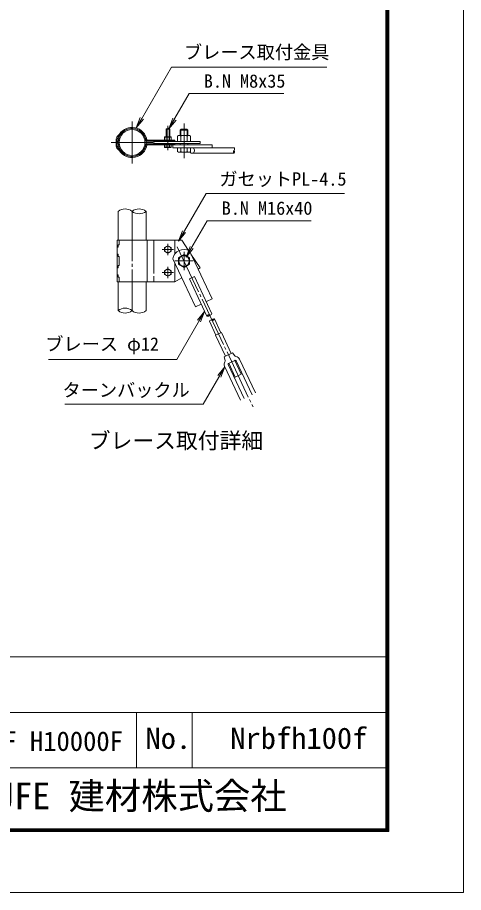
# Model space of a CAD drawing. Units: millimetres, scale not verified. Extents: x -12600 to 12600, y -8910 to 8910.
# Drawn here: x 7769 to 12600, y -8910 to 561 of the extents above; entities that cross this region are included whole.
import ezdxf
from ezdxf.enums import TextEntityAlignment as Align

# ---------------------------------------------------------------- set-up
doc = ezdxf.new("R2010")
doc.units = ezdxf.units.MM
doc.header["$LTSCALE"] = 30
doc.linetypes.add('LONG_CHAIN', pattern=[21, 18, -1, 1, -1])
doc.linetypes.add('LONG_DASHED2', pattern=[13, 12, -1])
for name, color, linetype, lineweight in [('0-0_D-TTL', 7, 'Continuous', 9), ('0-1_D-TTL-TXT', 7, 'Continuous', 9), ('0-3_D-STR1', 1, 'Continuous', 9), ('0-6_D-BMK', 2, 'LONG_CHAIN', 9), ('0-7_D-STR3', 3, 'Continuous', 9), ('0-9_D-STR-DIM', 7, 'Continuous', 9), ('0-A_0', 7, 'Continuous', 9), ('0-B_D-STR-TXT', 7, 'Continuous', 9)]:
    doc.layers.add(name, color=color, linetype=linetype, lineweight=lineweight)
doc.styles.add('ＭＳ ゴシック', font='')
doc.styles.get('ＭＳ ゴシック').set_extended_font_data('MS Gothic')

# ---------------------------------------------------------------- blocks, each defined once
blk = doc.blocks.new('_Open')
at = {"layer": '0-A_0'}
blk.add_line((-30, 5), (0, 0), dxfattribs=at)
blk.add_lwpolyline([(-30, -5), (0, 0), (-30, 0)], dxfattribs=at)

msp = doc.modelspace()

# ---------------------------------------------------------------- linework, layer by layer
at = {"layer": '0-0_D-TTL'}
for p, q in [((6360, -6360), (11760, -6360)), ((6360, -6960), (11760, -6960)), ((9060, -6960), (9060, -7560)), ((9660, -6960), (9660, -7560)), ((6360, -7560), (11760, -7560))]:
    msp.add_line(p, q, dxfattribs=at)
at = {"layer": '0-0_D-TTL', "color": 2}
msp.add_lwpolyline([(-12600, 8910), (12600, 8910), (12600, -8910), (-12600, -8910)], close=True, dxfattribs=at)
at = {"layer": '0-0_D-TTL'}
for points in [[(-11790, 8250), (11790, 8250), (11790, -8250), (-11790, -8250)], [(-11782.5, 8242.5), (11782.5, 8242.5), (11782.5, -8242.5), (-11782.5, -8242.5)], [(-11775, 8235), (11775, 8235), (11775, -8235), (-11775, -8235)], [(-11767.5, 8227.5), (11767.5, 8227.5), (11767.5, -8227.5), (-11767.5, -8227.5)], [(-11760, 8220), (11760, 8220), (11760, -8220), (-11760, -8220)]]:
    msp.add_lwpolyline(points, close=True, dxfattribs=at)
at = {"layer": '0-3_D-STR1'}
for p, q in [((8858.87, -1537.19), (8858.87, -1849.69)), ((9161.37, -1537.19), (9161.37, -1849.69)), ((8858.87, -2299.69), (8858.87, -2612.19)), ((9161.37, -2299.69), (9161.37, -2612.19))]:
    msp.add_line(p, q, dxfattribs=at)
for radius in [151.25, 139.75]:
    msp.add_circle((9010.12, -791.57), radius, dxfattribs=at)
at = {"layer": '0-6_D-BMK'}
for p, q in [((9010.12, -564.7), (9010.12, -1018.45)), ((9397.87, -612.85), (9397.87, -874.8)), ((9572.87, -960.57), (9572.87, -585.57)), ((8783.25, -791.57), (9237, -791.57)), ((9010.12, -1537.19), (9010.12, -2612.19)), ((9397.87, -1887.19), (9397.87, -2012.19)), ((9460.37, -1949.69), (9335.37, -1949.69)), ((9499.68, -1919.98), (10320.53, -3654.87)), ((9572.87, -1974.69), (9572.87, -2174.69)), ((9672.87, -2074.69), (9472.87, -2074.69)), ((9397.87, -2262.19), (9397.87, -2137.19)), ((9460.37, -2199.69), (9335.37, -2199.69))]:
    msp.add_line(p, q, dxfattribs=at)
at = {"layer": '0-7_D-STR3'}
for p, q in [((9377.87, -649.07), (9383.87, -643.07)), ((9377.87, -649.07), (9417.87, -649.07)), ((9377.87, -732.57), (9377.87, -649.07)), ((9381.62, -732.57), (9381.62, -645.32)), ((9383.87, -643.07), (9411.87, -643.07)), ((9417.87, -649.07), (9411.87, -643.07)), ((9414.12, -732.57), (9414.12, -645.32)), ((9417.87, -732.57), (9417.87, -649.07)), ((9532.87, -658.07), (9542.87, -648.07)), ((9612.87, -658.07), (9532.87, -658.07)), ((9532.87, -715.32), (9532.87, -658.07)), ((9538.87, -715.32), (9538.87, -652.07)), ((9602.87, -648.07), (9542.87, -648.07)), ((9612.87, -658.07), (9602.87, -648.07)), ((9606.87, -715.32), (9606.87, -652.07)), ((9612.87, -715.32), (9612.87, -658.07)), ((8854.15, -745.27), (8865.4, -747.66)), ((8862.36, -714.17), (8858.22, -716.99)), ((8868.83, -723.68), (8864.69, -726.5)), ((9360.35, -736.2), (9366.62, -732.57)), ((9360.35, -765.07), (9360.35, -736.2)), ((9429.12, -732.57), (9366.62, -732.57)), ((9379.11, -765.07), (9379.11, -736.2)), ((9416.64, -765.07), (9416.64, -736.2)), ((9435.4, -736.2), (9429.12, -732.57)), ((9435.4, -765.07), (9435.4, -736.2)), ((9630.37, -715.32), (9515.37, -715.32)), ((9538.23, -780.32), (9538.23, -722.13)), ((9607.52, -780.32), (9607.52, -722.13)), ((8836.52, -776.54), (8848.04, -776.54)), ((8843.23, -790.63), (8844.31, -789.55)), ((8851.36, -798.76), (8852.44, -797.68)), ((8854.15, -837.87), (8865.4, -835.49)), ((9472.87, -776.57), (9167.78, -776.57)), ((9472.87, -806.57), (9167.78, -806.57)), ((9472.87, -765.07), (9171.21, -765.07)), ((9877.11, -818.07), (9171.21, -818.07)), ((9247.87, -780.32), (9747.87, -780.32)), ((9247.87, -780.32), (9247.87, -802.82)), ((9247.87, -802.82), (9747.87, -802.82)), ((9435.4, -765.07), (9360.35, -765.07)), ((9360.35, -818.07), (9360.35, -841.09)), ((9366.37, -844.57), (9360.35, -841.09)), ((9366.37, -844.57), (9429.37, -844.57)), ((9379.11, -818.07), (9379.11, -841.09)), ((9416.64, -818.07), (9416.64, -841.09)), ((9429.37, -844.57), (9435.4, -841.09)), ((9435.4, -818.07), (9435.4, -841.09)), ((9450.41, -818.07), (9450.41, -848.07)), ((9450.41, -848.07), (10115.24, -848.07)), ((9472.87, -776.57), (9472.87, -765.07)), ((9472.87, -806.57), (9472.87, -818.07)), ((9503.59, -848.07), (9503.59, -891.27)), ((9532.87, -818.07), (9532.87, -802.82)), ((9538.23, -848.07), (9538.23, -891.27)), ((9607.52, -848.07), (9607.52, -891.27)), ((9612.87, -818.07), (9612.87, -802.82)), ((9642.16, -848.07), (9642.16, -891.27)), ((9747.87, -780.32), (9747.87, -802.82)), ((9877.11, -818.07), (9877.11, -848.07)), ((8862.36, -868.97), (8858.22, -866.15)), ((8868.83, -859.47), (8864.69, -856.65)), ((9515.37, -898.07), (9503.59, -891.27)), ((9630.37, -898.07), (9515.37, -898.07)), ((9630.37, -898.07), (9642.16, -891.27)), ((9658.41, -908.07), (10115.24, -908.07)), ((8847.37, -1849.69), (8847.37, -2299.69)), ((9547.87, -1849.69), (8847.37, -1849.69)), ((8872.37, -1849.69), (8872.37, -1899.69)), ((9172.87, -1849.69), (9172.87, -2299.69)), ((9472.87, -1849.69), (9472.87, -1999.69)), ((9547.87, -1849.69), (9620.95, -1959.3)), ((8858.87, -1924.69), (8847.37, -1924.69)), ((8872.37, -1899.69), (8858.87, -1899.69)), ((8858.87, -1899.69), (8858.87, -1924.69)), ((9631.19, -1964.12), (9877.11, -2483.88)), ((8858.87, -1999.69), (8847.37, -1999.69)), ((8858.87, -1999.69), (8858.87, -2024.69)), ((8872.37, -2024.69), (8858.87, -2024.69)), ((8872.37, -2024.69), (8872.37, -2124.69)), ((9450.41, -2049.66), (9696.32, -2569.42)), ((8858.87, -2149.69), (8847.37, -2149.69)), ((8858.87, -2124.69), (8858.87, -2149.69)), ((8872.37, -2124.69), (8858.87, -2124.69)), ((9472.87, -2097.15), (9472.87, -2299.69)), ((8858.87, -2224.69), (8847.37, -2224.69)), ((8858.87, -2249.69), (8858.87, -2224.69)), ((8872.37, -2249.69), (8858.87, -2249.69)), ((8872.37, -2249.69), (8872.37, -2299.69)), ((9549.05, -2258.14), (9472.87, -2299.69)), ((9631.29, -2268.3), (9685.53, -2242.64)), ((9631.29, -2268.3), (9821.78, -2670.9)), ((9685.53, -2242.64), (9876.01, -2645.24)), ((9472.87, -2299.69), (8847.37, -2299.69)), ((9696.32, -2569.42), (9757.34, -2540.55)), ((9816.1, -2512.75), (9877.11, -2483.88)), ((9848.51, -2727.39), (9919.18, -2876.76)), ((9902.74, -2701.73), (9973.42, -2851.1)), ((9914.21, -2879.12), (9978.39, -2848.75)), ((9914.21, -2879.12), (10021.13, -3105.1)), ((9978.39, -2848.75), (10085.31, -3074.73)), ((10008.03, -3111.3), (10098.42, -3068.53)), ((10008.03, -3111.3), (10017.15, -3150.13)), ((10098.42, -3068.53), (10122.66, -3100.21)), ((10012.5, -3214.28), (10185.71, -3580.37)), ((10050.92, -3196.1), (10224.13, -3562.19)), ((10055.68, -3182.79), (10123.47, -3150.71)), ((10057.49, -3181.93), (10128.05, -3331.08)), ((10121.66, -3151.57), (10192.23, -3300.71)), ((10136.79, -3155.47), (10310, -3521.56)), ((10175.21, -3137.3), (10348.42, -3503.39)), ((10128.05, -3331.08), (10192.23, -3300.71))]:
    msp.add_line(p, q, dxfattribs=at)
at = {"layer": '0-7_D-STR3', "linetype": 'LONG_DASHED2'}
msp.add_line((9247.87, -1849.69), (9247.87, -2299.69), dxfattribs=at)
at = {"layer": '0-7_D-STR3'}
for points in [[(9503.59, -780.32), (9503.59, -722.13), (9515.37, -715.32)], [(9642.16, -780.32), (9642.16, -722.13), (9630.37, -715.32)], [(9648.37, -2000.43), (9747.87, -2149.69), (9724.91, -2162.21)]]:
    msp.add_lwpolyline(points, dxfattribs=at)
for points in [[(9397.87, -1909.19), (9362.8, -1929.44), (9362.8, -1969.94), (9397.87, -1990.19), (9432.95, -1969.94), (9432.95, -1929.44)], [(9572.87, -2005.41), (9512.87, -2040.05), (9512.87, -2109.33), (9572.87, -2143.97), (9632.87, -2109.33), (9632.87, -2040.05)], [(9397.87, -2240.19), (9362.8, -2219.94), (9362.8, -2179.44), (9397.87, -2159.19), (9432.95, -2179.44), (9432.95, -2219.94)]]:
    msp.add_lwpolyline(points, close=True, dxfattribs=at)
for centre, radius in [((9397.87, -1949.69), 35.17), ((9572.87, -2074.69), 57.5), ((9397.87, -2199.69), 35.17)]:
    msp.add_circle(centre, radius, dxfattribs=at)
for centre, radius, start, end in [((9010.12, -791.57), 163.25, 9.34203, 146.56403), ((9010.12, -791.57), 151.75, 8.12234, 146.58211), ((9010.12, -791.57), 174.25, 160.23213, 175.04957), ((8877.28, -744.18), 33.21, 125.43571, 159.52262), ((9010.12, -791.57), 162.75, 160.25412, 176.75773), ((8877.28, -744.18), 21.71, 125.43571, 159.52262), ((9010.12, -791.57), 151.25, 163.12037, 174.6988), ((8827.3, -670.26), 56.17, 307.86461, 326.1), ((8827.3, -670.26), 67.67, 307.86461, 326.1), ((9369.73, -749.91), 16.61, 55.61586, 124.38414), ((9397.87, -795.39), 62.1, 72.4121, 107.5879), ((9426.02, -749.91), 16.61, 55.61585, 124.38416), ((9520.91, -747.44), 30.67, 55.61587, 124.38413), ((9572.87, -831.41), 114.64, 72.41211, 107.58789), ((9624.84, -747.44), 30.67, 55.61587, 124.38413), ((8859.49, -806.89), 23, 135, 183.94314), ((8875.24, -776.46), 38.71, 180.11864, 206.55208), ((9081.71, -791.57), 245.75, 183.94314, 192.30868), ((8879.63, -832.83), 39.62, 186.00109, 237.89976), ((8836.17, -781.42), 11.5, 315, 357.63166), ((8859.49, -806.89), 11.5, 135, 183.94314), ((9081.71, -791.57), 234.25, 183.94314, 192.20298), ((9010.12, -791.57), 162.75, 185.10988, 196.53121), ((8879.63, -832.83), 28.12, 186.00109, 237.89976), ((8836.17, -781.42), 23, 315, 357.63166), ((9010.12, -791.57), 163.25, 213.43597, 350.65797), ((9010.12, -791.57), 151.75, 213.41789, 351.87766), ((9167.78, -769.07), 7.5, 188.12234, 270), ((9167.78, -814.07), 7.5, 90, 171.87766), ((9369.73, -827.38), 16.61, 235.61585, 304.38415), ((9397.87, -781.9), 62.1, 252.4121, 287.5879), ((9426.02, -827.38), 16.61, 235.61585, 304.38415), ((8827.3, -912.89), 56.17, 33.9, 52.13539), ((8827.3, -912.89), 67.67, 33.9, 52.13539), ((9520.91, -865.96), 30.67, 235.61585, 304.38414), ((9572.87, -781.99), 114.64, 252.41211, 287.58789), ((9624.84, -865.96), 30.67, 235.61586, 304.38415), ((9572.87, -2074.69), 125, 62.19074, 168.45095), ((10138.54, -3088.06), 20, 217.4201, 261.43973), ((10127.75, -3159.75), 52.5, 25.32084, 81.43973), ((10059.95, -3191.83), 52.5, 149.20196, 205.32084), ((9997.68, -3154.7), 20, 329.20196, 13.22159), ((10059.95, -3191.83), 10, 115.32084, 205.32084), ((10127.75, -3159.75), 10, 25.32084, 115.32084)]:
    msp.add_arc(centre, radius, start, end, dxfattribs=at)
msp.add_ellipse((9658.41, -878.07), major_axis=(0, 30), ratio=0.903927, start_param=2.1647034, end_param=6.9259796, dxfattribs=at)
at = {"layer": '0-9_D-STR-DIM'}
for centre, radius, start, end in [((10100.15, -863.07), 21.28, 315.18146, 44.81854), ((10130.34, -893.07), 21.28, 135.18146, 224.81854), ((10100.15, -893.07), 21.28, 315.18146, 44.81854), ((8934.5, -1630.5), 120.11, 50.97549, 129.02451), ((9085.75, -1630.5), 120.11, 50.97549, 129.02451), ((9085.75, -1443.88), 120.11, 230.97549, 309.02451), ((8934.5, -2705.5), 120.11, 50.97549, 129.02451), ((8934.5, -2518.88), 120.11, 230.97549, 309.02451), ((9085.75, -2518.88), 120.11, 230.97549, 309.02451), ((9856, -2638.01), 21.28, 250.5023, 340.13939), ((9841.79, -2678.13), 21.28, 70.5023, 160.13939), ((9828.88, -2650.84), 21.28, 250.5023, 340.13939), ((9868.52, -2734.62), 21.28, 70.5023, 160.13939), ((9895.64, -2721.79), 21.28, 70.5023, 160.13939), ((9882.73, -2694.5), 21.28, 250.5023, 340.13939)]:
    msp.add_arc(centre, radius, start, end, dxfattribs=at)
at = {"layer": '0-B_D-STR-TXT'}
for points in [[(11120.49, 24.5), (9437.26, 24.5), (9057.48, -633.31)], [(10652.98, -263.08), (9628.38, -263.08), (9409.99, -641.34)], [(11309.28, -1343.67), (9812.6, -1343.67), (9514.51, -1859.97)], [(10948.77, -1638.86), (9822.9, -1638.86), (9596.26, -2031.4)], [(8103.76, -3140.66), (9494.6, -3140.66), (9794.06, -2622)], [(8280.85, -3624.21), (9781.34, -3624.21), (10013.98, -3221.26)]]:
    msp.add_lwpolyline(points, dxfattribs=at)

# ---------------------------------------------------------------- block references
at = {"layer": '0-B_D-STR-TXT', "xscale": 4, "yscale": 4}
for p, rotation in [((9056.48, -635.04), 240), ((9408.99, -643.07), 240), ((9513.51, -1861.7), 240), ((9595.26, -2033.14), 240), ((9795.06, -2620.26), 60), ((10014.98, -3219.53), 60)]:
    msp.add_blockref('_Open', p, dxfattribs=dict(at, rotation=rotation))

# ---------------------------------------------------------------- texts
at = {"layer": '0-1_D-TTL-TXT', "style": 'ＭＳ ゴシック'}
for s, height, p in [('ブレース取付詳細', 173.1, (8541.22, -4157.31)), ('NR-BF H10000F', 211.6, (7040.28, -7441.05)), ('JFE 建材株式会社', 288.6, (7537.14, -8095.51))]:
    msp.add_text(s, height=height, dxfattribs=at).set_placement(p, align=Align.BOTTOM_LEFT)
at = {"layer": '0-1_D-TTL-TXT', "style": 'ＭＳ ゴシック', "width": 1.05}
for s, p in [('No.', (9156, -7424.41)), ('Nrbfh100f', (10074, -7424.41))]:
    msp.add_text(s, height=230.9, dxfattribs=at).set_placement(p, align=Align.BOTTOM_LEFT)
at = {"layer": '0-B_D-STR-TXT', "style": 'ＭＳ ゴシック'}
for s, p in [('ブレース取付金具', (9572.52, 70.63)), ('B.N M8x35', (9787.24, -242.07)), ('ガセットPL-4.5', (9956.23, -1302.49)), ('B.N M16x40', (9981.76, -1617.86)), ('ブレース φ12', (8071.02, -3088.44)), ('ターンバックル', (8257.25, -3586.83))]:
    msp.add_text(s, height=144.3, dxfattribs=at).set_placement(p, align=Align.BOTTOM_LEFT)

doc.saveas('drawing.dxf')
